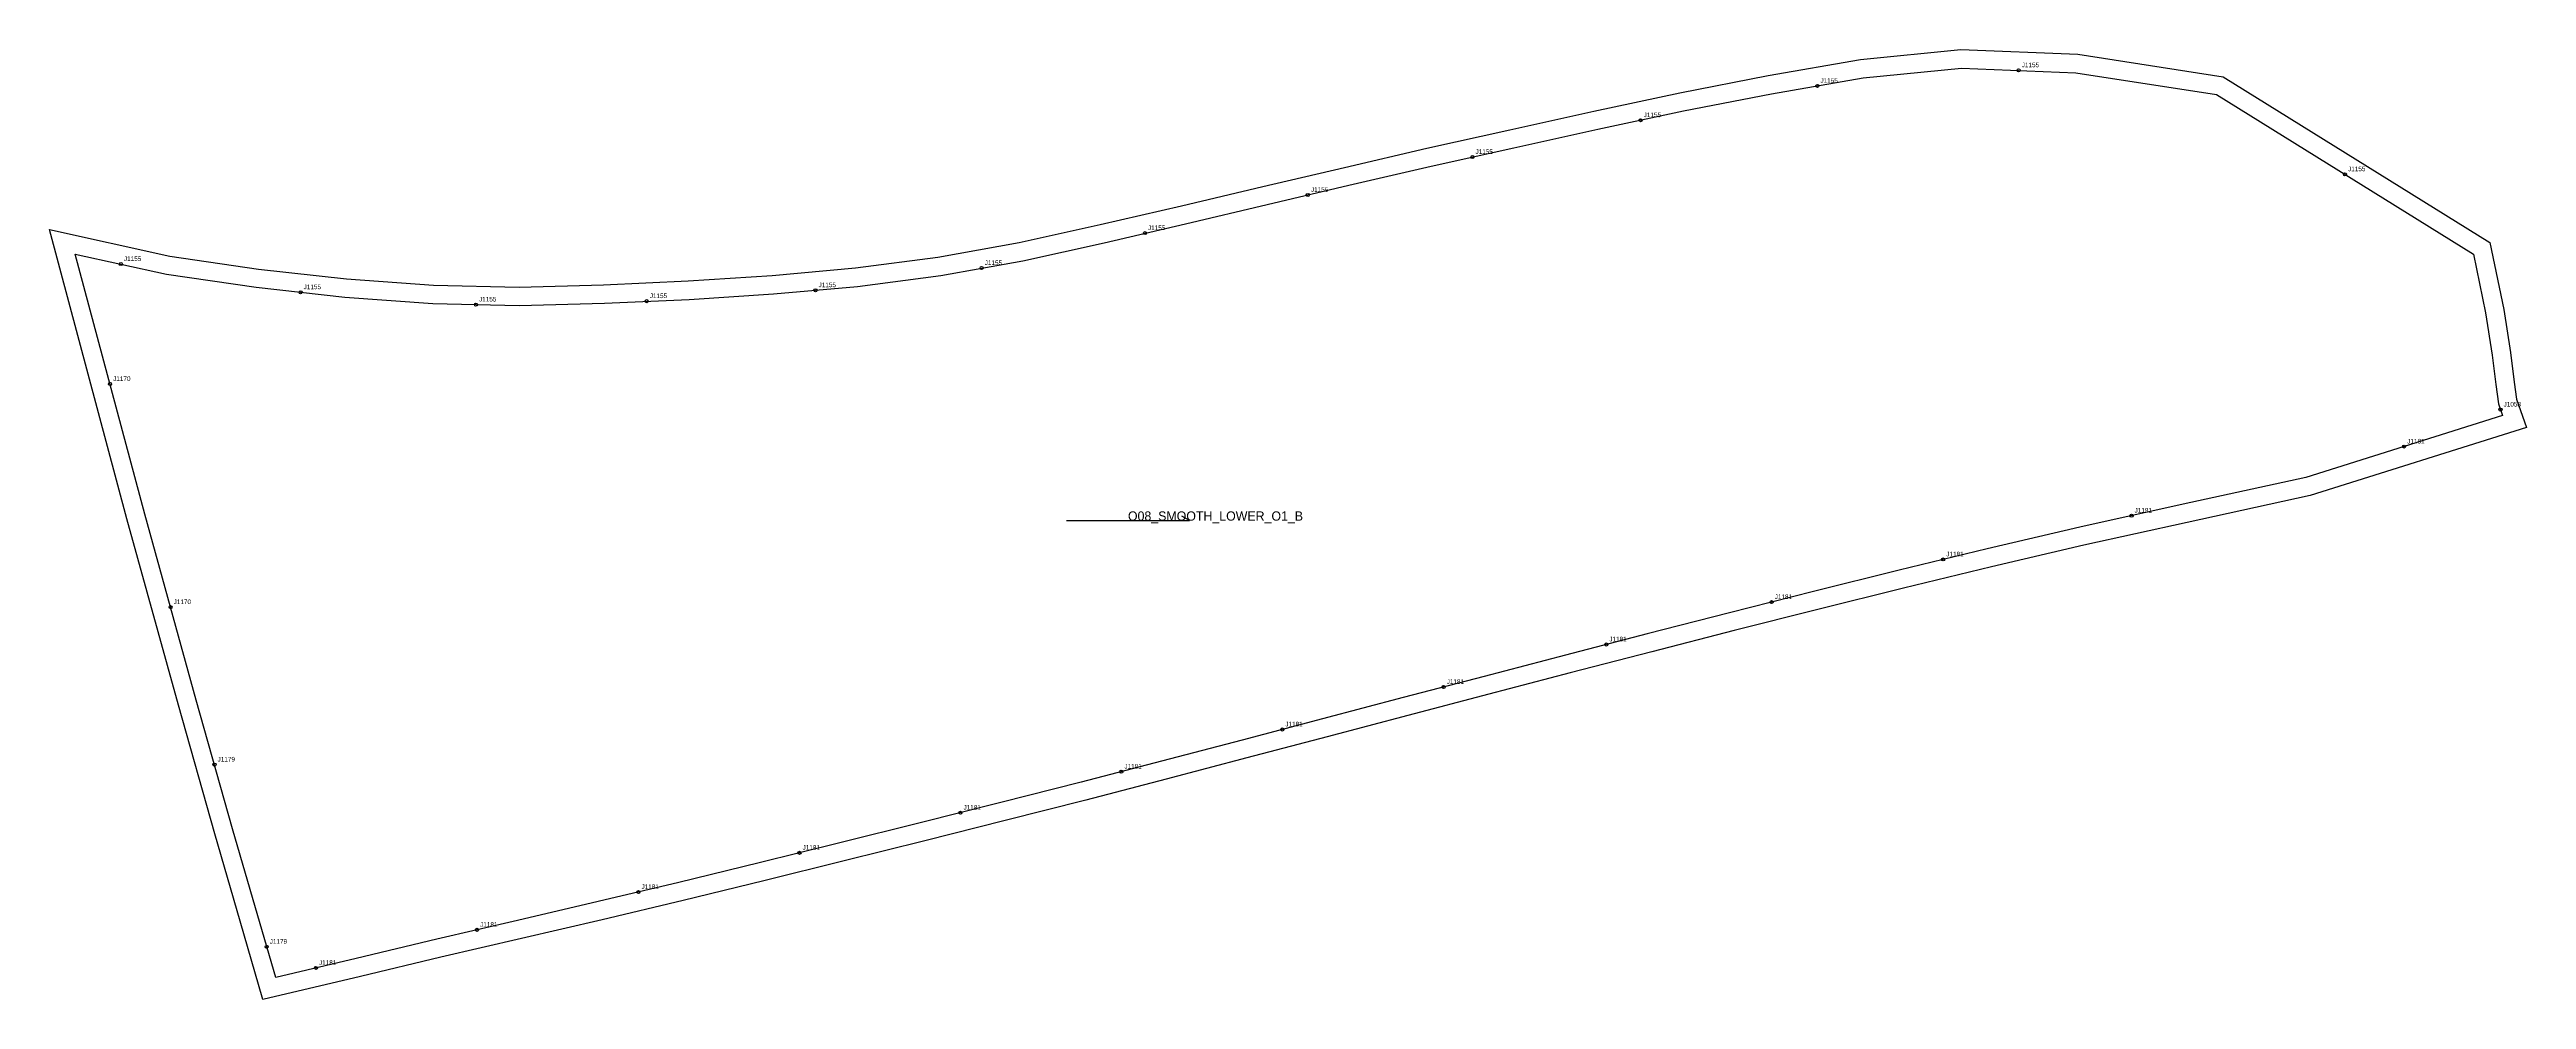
# Model space of a CAD drawing. Header units: millimetres. Extents: x -17 to 1592, y -484 to 133.
import ezdxf

# ---------------------------------------------------------------- set-up
doc = ezdxf.new("R2010")
doc.units = ezdxf.units.MM
for name, color, linetype in [('CUT', 1, 'Continuous'), ('GRAIN', 3, 'Continuous'), ('LABEL', 7, 'Continuous'), ('NOTCH', 2, 'Continuous'), ('SEW', 5, 'Continuous')]:
    doc.layers.add(name, color=color, linetype=linetype)

msp = doc.modelspace()

# ---------------------------------------------------------------- linework, layer by layer
at = {"layer": 'CUT'}
msp.add_lwpolyline([(-16.7, 16), (61.4, -1.3), (119, -9.7), (176.2, -16), (232.6, -20.1), (288.2, -21.4), (343.1, -19.9), (398, -17.4), (452.6, -14), (506.7, -9), (560.1, -2.1), (613, 7.5), (665.5, 19.2), (718.3, 31.3), (771.2, 43.8), (824.2, 56.3), (877.7, 68.7), (931.6, 80.7), (986.2, 92.8), (1042, 104.6), (1099.4, 115.9), (1159.4, 126.3), (1224.5, 132.8), (1300.4, 129.7), (1394.8, 115.1), (1568, 7.5), (1577, -35.9), (1581.5, -63.9), (1583.8, -83.1), (1585.2, -94.3), (1591.8, -112.6), (1451.4, -156.8), (1371.4, -174.2), (1304.4, -189), (1244.4, -203), (1187.3, -216.9), (1131.7, -230.7), (1077.3, -244.5), (1023.7, -258.3), (970.7, -272), (918, -285.8), (865.4, -299.6), (813, -313.4), (760.7, -327.2), (708.5, -341), (656.2, -354.5), (603.9, -367.8), (551.6, -381), (499.3, -394), (447.1, -407), (394.7, -419.8), (342.2, -432.2), (289.8, -444.4), (237.4, -456.6), (185.2, -469), (121.9, -484), (107, -433.2), (90.7, -376.5), (67, -292.9), (33.6, -172), (-16.7, 16)], close=True, dxfattribs=at)
at = {"layer": 'GRAIN'}
for p, q in [((643.6, -173.1), (723.6, -173.1)), ((723.6, -173.1), (718.6, -170.1))]:
    msp.add_line(p, q, dxfattribs=at)
at = {"layer": 'NOTCH'}
for centre in [(1262, 119.3), (1131.3, 109.2), (1016.5, 86.9), (907.3, 63), (1473.9, 51.8), (800.4, 38.4), (694.6, 13.6), (29.6, -6.5), (588.6, -9.1), (146.3, -24.8), (260.2, -32.8), (371.1, -30.6), (480.7, -23.5), (22.6, -84.4), (1574.9, -101), (1512.3, -125), (1335.3, -169.9), (1213, -198.3), (1101.6, -226), (61.9, -229.3), (994.2, -253.5), (888.6, -281.1), (783.8, -308.7), (90.4, -331.5), (679.3, -336.1), (574.8, -362.8), (470.3, -388.8), (365.7, -414.3), (124.3, -449.8), (260.9, -438.8), (156.3, -463.5)]:
    msp.add_circle(centre, 1, dxfattribs=at)
at = {"layer": 'SEW'}
msp.add_lwpolyline([(0, 0), (59.2, -13.1), (117.4, -21.6), (175.1, -28), (232.1, -32.1), (288.2, -33.4), (343.6, -31.8), (398.6, -29.4), (453.5, -25.9), (508, -21), (562, -13.9), (615.3, -4.3), (668.2, 7.4), (721, 19.7), (773.9, 32.1), (827, 44.7), (880.4, 57), (934.2, 69), (988.7, 81), (1044.4, 92.9), (1101.6, 104.1), (1161, 114.4), (1224.8, 120.8), (1299.2, 117.7), (1390.5, 103.6), (1557.3, 0), (1565.2, -38.1), (1569.6, -65.6), (1571.9, -84.6), (1573.5, -97.2), (1576.2, -104.9), (1448.4, -145.1), (1368.9, -162.4), (1301.7, -177.3), (1241.6, -191.4), (1184.4, -205.3), (1128.8, -219.1), (1074.3, -232.9), (1020.7, -246.7), (967.7, -260.4), (914.9, -274.2), (862.4, -288), (810, -301.8), (757.7, -315.6), (705.4, -329.3), (653.2, -342.9), (601, -356.2), (548.7, -369.3), (496.5, -382.4), (444.2, -395.3), (391.9, -408.1), (339.5, -420.5), (287.1, -432.7), (234.7, -444.9), (182.4, -457.4), (130.2, -469.7), (118.5, -429.8), (102.2, -373.2), (78.6, -289.7), (45.2, -168.8)], close=True, dxfattribs=at)

# ---------------------------------------------------------------- texts
at = {"layer": 'LABEL'}
for s, height, p in [('J1155', 3, (1133.3, 111.2)), ('J1155', 3, (1264, 121.3)), ('J1155', 3, (1018.5, 88.9)), ('J1155', 3, (909.3, 65)), ('J1155', 3, (1475.9, 53.8)), ('J1155', 3, (802.4, 40.4)), ('J1155', 3, (696.6, 15.6)), ('J1155', 3, (31.6, -4.5)), ('J1155', 3, (590.6, -7.1)), ('J1155', 3, (148.3, -22.8)), ('J1155', 3, (262.2, -30.8)), ('J1155', 3, (373.1, -28.6)), ('J1155', 3, (482.7, -21.5)), ('J1170', 3, (24.6, -82.4)), ('J1058', 3, (1576.9, -99)), ('J1181', 3, (1514.3, -123)), ('O08_SMOOTH_LOWER_O1_B', 6, (683.6, -173.1)), ('J1181', 3, (1337.3, -167.9)), ('J1181', 3, (1215, -196.3)), ('J1170', 3, (63.9, -227.3)), ('J1181', 3, (1103.6, -224)), ('J1181', 3, (996.2, -251.5)), ('J1181', 3, (890.6, -279.1)), ('J1181', 3, (785.8, -306.7)), ('J1179', 3, (92.4, -329.5)), ('J1181', 3, (681.3, -334.1)), ('J1181', 3, (576.8, -360.8)), ('J1181', 3, (472.3, -386.8)), ('J1181', 3, (367.7, -412.3)), ('J1181', 3, (262.9, -436.8)), ('J1179', 3, (126.3, -447.8)), ('J1181', 3, (158.3, -461.5))]:
    msp.add_text(s, height=height, dxfattribs=at).set_placement(p)

doc.saveas('drawing.dxf')
